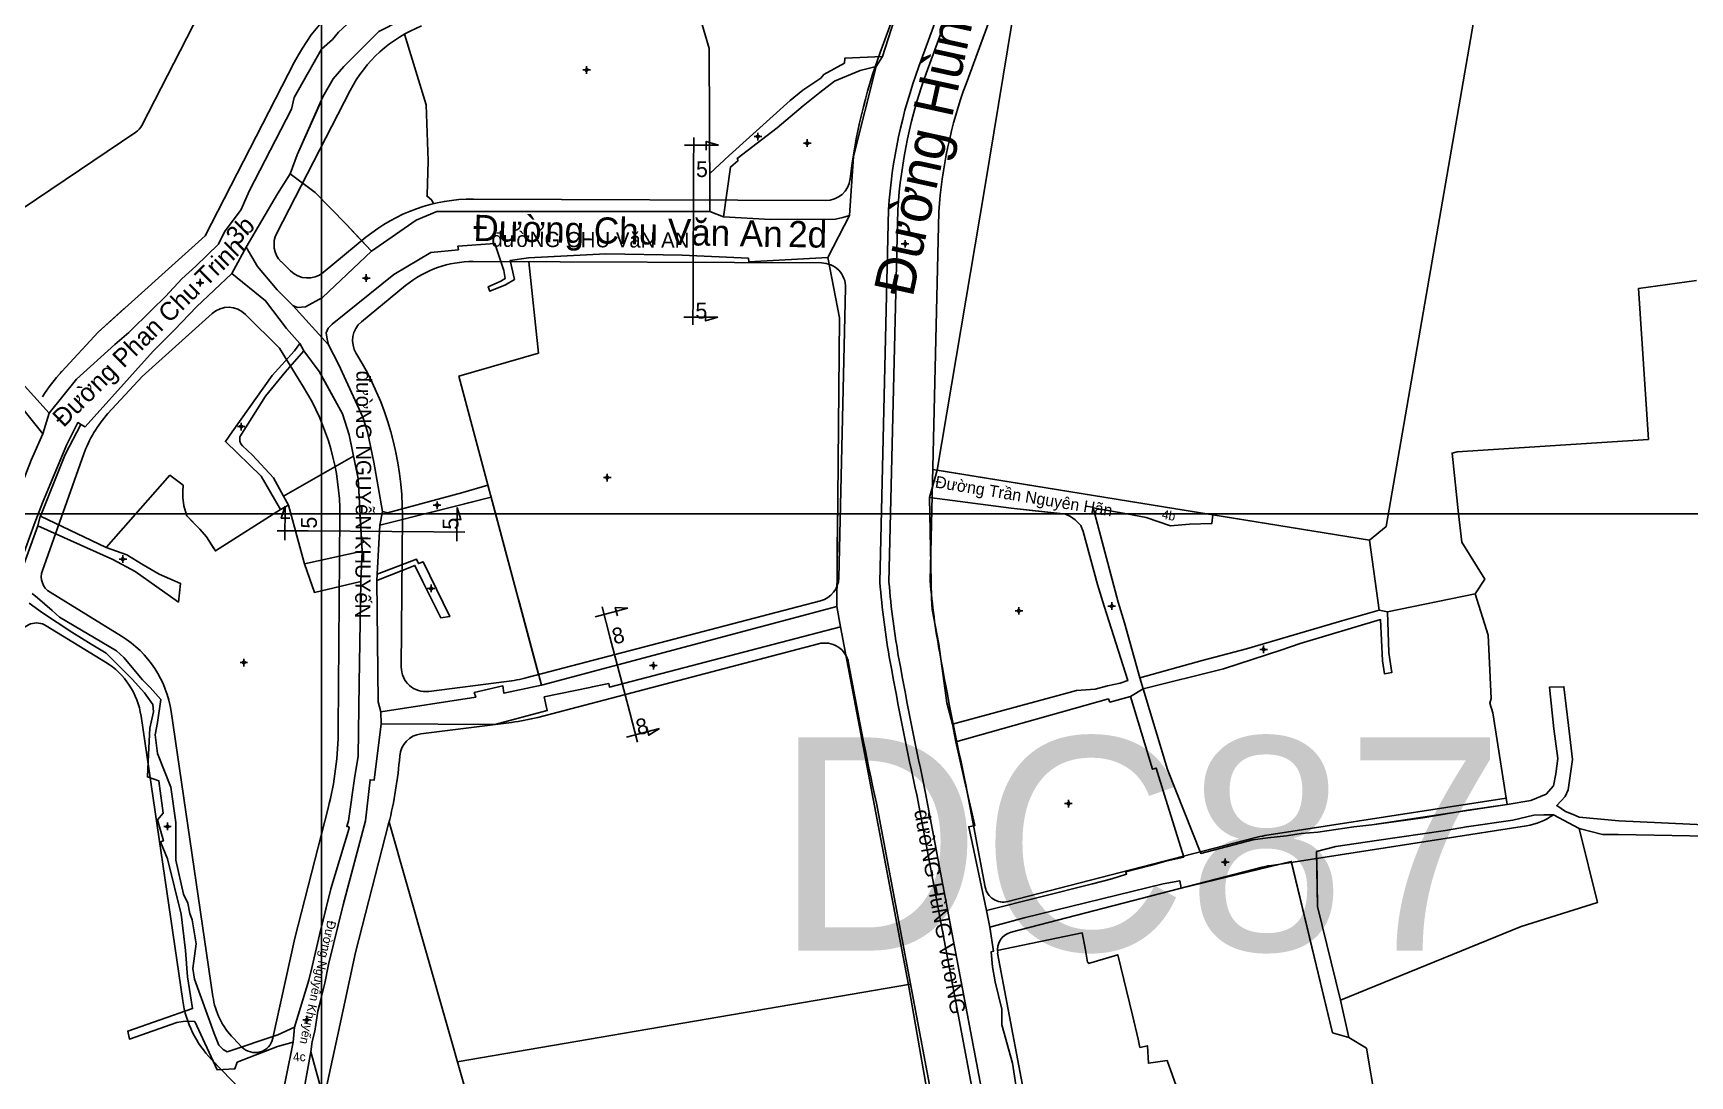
# Model space of a CAD drawing. Extents: x 547408 to 554234, y 1833375 to 1843904.
# Drawn here: x 551405 to 551949, y 1838316 to 1838658 of the extents above; entities that cross this region are included whole.
import ezdxf

# ---------------------------------------------------------------- set-up
doc = ezdxf.new("R2010")
doc.units = 0
for name, color, linetype in [('Level 1', 7, 'Continuous'), ('Level 10', 7, 'Continuous'), ('Level 11', 7, 'Continuous'), ('Level 2', 7, 'Continuous'), ('Level 27', 7, 'Continuous'), ('Level 30', 7, 'Continuous'), ('Level 4', 7, 'Continuous'), ('Level 5', 7, 'Continuous'), ('Level 52', 7, 'Continuous'), ('Level 62', 7, 'Continuous')]:
    doc.layers.add(name, color=color, linetype=linetype)

msp = doc.modelspace()

# ---------------------------------------------------------------- linework, layer by layer
at = {"layer": 'Level 1'}
for points in [[(551619.12, 1838621.06), (551630.25, 1838621.01)], [(551622.17, 1838623.58), (551622.13, 1838613.45)], [(551630.25, 1838621.01), (551626.28, 1838622.25), (551626.27, 1838619.41)], [(551622.13, 1838613.45), (551621.96, 1838572.16)], [(551621.91, 1838562.04), (551621.96, 1838572.16)], [(551630.02, 1838564.54), (551626.04, 1838563.34), (551626.05, 1838566.17)], [(551618.89, 1838564.58), (551630.02, 1838564.54)], [(551488.1, 1838502.55), (551486.86, 1838498.58), (551489.69, 1838498.56)], [(551488.02, 1838491.42), (551488.1, 1838502.55)], [(551544.58, 1838502.14), (551545.76, 1838498.15), (551542.93, 1838498.17)], [(551544.49, 1838491), (551544.58, 1838502.14)], [(551485.51, 1838494.47), (551495.63, 1838494.4)], [(551495.63, 1838494.4), (551536.92, 1838494.1)], [(551547.05, 1838494.02), (551536.92, 1838494.1)], [(551589.8, 1838466.25), (551600.57, 1838469.07)], [(551592.1, 1838469.47), (551594.66, 1838459.67)], [(551600.57, 1838469.07), (551596.42, 1838469.24), (551597.13, 1838466.5)], [(551594.66, 1838459.67), (551601.18, 1838434.84)], [(551603.74, 1838425.05), (551601.18, 1838434.84)], [(551610.94, 1838429.55), (551607.39, 1838427.36), (551606.67, 1838430.11)], [(551600.16, 1838426.73), (551610.94, 1838429.55)]]:
    msp.add_lwpolyline(points, dxfattribs=at)
at = {"layer": 'Level 10'}
for p, q in [((551684.06, 1838650.19), (551687.96, 1838662.08)), ((551682.02, 1838646.81), (551684.06, 1838650.19)), ((551627.4, 1838599.25), (551631.96, 1838597.51)), ((551666.14, 1838584.16), (551673.29, 1838597.94)), ((551470.66, 1838578.93), (551475.33, 1838587.55)), ((551490.59, 1838568.44), (551502.29, 1838555.54)), ((551492.96, 1838555.93), (551494.27, 1838553.58)), ((551408.64, 1838526.27), (551410.66, 1838533.12)), ((551699.53, 1838505.43), (551701.99, 1838514.33)), ((551519.22, 1838496.25), (551520.02, 1838500.81)), ((551400.19, 1838477.38), (551406.92, 1838496.11)), ((551518.32, 1838480.17), (551519.22, 1838496.25)), ((551518.21, 1838478.17), (551518.32, 1838480.17)), ((551669.1, 1838469.55), (551670.35, 1838462.97)), ((551768.5, 1838446.22), (551769.62, 1838442.59)), ((551765.5, 1838440.06), (551769.62, 1838442.59)), ((551519.52, 1838435.05), (551519.62, 1838431.08)), ((551707.08, 1838430.94), (551708.14, 1838425.18)), ((551718.17, 1838369.78), (551719.3, 1838364.39)), ((551490.75, 1838326.6), (551491.21, 1838331.48))]:
    msp.add_line(p, q, dxfattribs=at)
for points in [[(551475.33, 1838587.55), (551485.55, 1838605.04), (551489.71, 1838611.64), (551492.09, 1838617.84), (551500.52, 1838636.93), (551503.9, 1838642.77), (551507.36, 1838646.87), (551518.85, 1838658.38), (551525.91, 1838661.95), (551527.27, 1838662.82), (551541.59, 1838669.86), (551630.46, 1838704.86), (551652.01, 1838712.39)], [(551731.17, 1838688.95), (551717.67, 1838607.15), (551701.99, 1838514.33)], [(551410.66, 1838533.12), (551419.65, 1838544.24), (551432.22, 1838555.63), (551436.84, 1838559.53), (551444.32, 1838567.03), (551448.87, 1838571.35), (551454.27, 1838577.21), (551458.77, 1838581.27), (551466.22, 1838588.54), (551468.25, 1838592.61), (551473.71, 1838599.9), (551476.3, 1838605.94), (551490.18, 1838632.89), (551491.06, 1838636.7), (551500, 1838652.54), (551503.69, 1838655.77), (551505.61, 1838658.14), (551513.9, 1838665.79), (551520.83, 1838670.65), (551521.49, 1838671.05)], [(551627.4, 1838599.25), (551627.4, 1838611.72), (551633.79, 1838617.69), (551653.84, 1838635.72), (551658.01, 1838639.05), (551663.9, 1838643.08), (551664.87, 1838644.22), (551671.67, 1838648), (551671.7, 1838649.58), (551684.06, 1838650.19)], [(551631.96, 1838597.51), (551634.21, 1838613.85), (551636.69, 1838616.05), (551636.39, 1838616.61), (551649.5, 1838626.7), (551658.06, 1838633.97), (551663.51, 1838638.35), (551668.36, 1838642.06), (551676.82, 1838645.53), (551682.02, 1838646.81)], [(551673.29, 1838597.94), (551674.63, 1838617.33), (551682.02, 1838646.81)], [(551360.85, 1838613.74), (551362.9, 1838607.01), (551366.2, 1838598.07), (551367.93, 1838590.89), (551369.4, 1838587.25), (551372.85, 1838580.65), (551376.49, 1838575.38), (551384.59, 1838565.02), (551400.61, 1838544.2), (551410.66, 1838533.12)], [(551490.59, 1838568.44), (551492.18, 1838567.8), (551494.77, 1838568.02), (551500.34, 1838571.06), (551516.41, 1838586.19), (551531.06, 1838596.44), (551537.89, 1838599.28), (551627.4, 1838599.25)], [(551631.96, 1838597.51), (551647.37, 1838596.65), (551668.72, 1838596.78), (551671.1, 1838597.28), (551673.29, 1838597.94)], [(551475.33, 1838587.55), (551479.08, 1838581.17), (551485.48, 1838573.52), (551490.59, 1838568.44)], [(551502.29, 1838555.54), (551501.93, 1838557.4), (551501.62, 1838559.4), (551502.24, 1838561.02), (551503.55, 1838562.3), (551523.81, 1838578.6), (551535.92, 1838585.76), (551544.94, 1838586.71), (551544.81, 1838587.91), (551556.95, 1838588.79), (551559.88, 1838579.94), (551560.25, 1838577.24), (551558.83, 1838576.39), (551554.73, 1838574.57), (551555.26, 1838573.1), (551560.44, 1838575.16), (551563.32, 1838576.97), (551561.92, 1838583.14), (551567.94, 1838584.04), (551593.31, 1838585.4), (551618.42, 1838584.97), (551640.12, 1838583.91), (551640.24, 1838582.75), (551666.14, 1838584.16)], [(551666.14, 1838584.16), (551669.98, 1838564.33), (551669.1, 1838469.55)], [(551421.1, 1838529.37), (551422.51, 1838528.6), (551444.79, 1838553.44), (551451.82, 1838560.43), (551459.05, 1838568), (551470.66, 1838578.93)], [(551470.66, 1838578.93), (551481.71, 1838569.99), (551488.55, 1838560.88), (551492.96, 1838555.93)], [(551492.96, 1838555.93), (551491.18, 1838553.49), (551483.9, 1838545.41), (551470.69, 1838526.9), (551468.53, 1838523.76), (551480.29, 1838512.41), (551486.62, 1838501.42), (551489.16, 1838502.91), (551487.61, 1838505.83), (551484.31, 1838511.82), (551477.38, 1838519.3), (551474.11, 1838522.34), (551473.55, 1838523.04), (551473.23, 1838523.92), (551473.27, 1838525.27), (551481.68, 1838538.61), (551488.13, 1838546.55), (551494.27, 1838553.58)], [(551502.29, 1838555.54), (551505.58, 1838549.15), (551513.65, 1838531.71), (551515.13, 1838526.99), (551517.2, 1838516.96), (551520.02, 1838500.81)], [(551491.21, 1838331.48), (551495.9, 1838346.97), (551497.01, 1838351.39), (551499.36, 1838361.86), (551503.15, 1838376.9), (551509.11, 1838396.81), (551508.95, 1838397.35), (551508.34, 1838397.4), (551508.85, 1838399.29), (551510.84, 1838413.17), (551512.1, 1838420.48), (551512.38, 1838444.43), (551512.99, 1838477.76), (551513.33, 1838487.76), (551512.02, 1838511.5), (551509.12, 1838525.91), (551506.94, 1838532.9), (551499.32, 1838546.69), (551494.27, 1838553.58)], [(551392.29, 1838546.08), (551397.29, 1838540.47), (551408.64, 1838526.27)], [(551377.19, 1838414.27), (551377.9, 1838415.6), (551381.78, 1838426.57), (551385.6, 1838438.34), (551392.23, 1838457.39), (551400.13, 1838480.76), (551405.72, 1838496.55), (551408.54, 1838503.6), (551416.34, 1838522.6), (551420.14, 1838530), (551420.69, 1838529.71), (551421.1, 1838529.37)], [(551407.83, 1838499.21), (551415.94, 1838519.52), (551421.1, 1838529.37)], [(551392.38, 1838490.62), (551394.87, 1838492.95), (551396.19, 1838495.35), (551404.77, 1838517.64), (551408.64, 1838526.27)], [(551701.99, 1838514.33), (551792.49, 1838499.67), (551792.16, 1838496.86), (551784.78, 1838496.64), (551778.57, 1838496.05), (551770.59, 1838498.87), (551764.21, 1838500), (551764.2, 1838500), (551753.26, 1838501.94), (551761.41, 1838471.05), (551763.49, 1838464.29), (551768.5, 1838446.22)], [(551519.22, 1838496.25), (551555.71, 1838505.47), (551554.64, 1838509.4), (551546.37, 1838507.05), (551521.66, 1838500.39), (551520.02, 1838500.81)], [(551707.08, 1838430.94), (551742.95, 1838440.73), (551747.79, 1838441.98), (551753.84, 1838442.51), (551757.9, 1838443.51), (551762.05, 1838444.47), (551764.57, 1838445.28), (551756.81, 1838469.72), (551754.69, 1838476.85), (551749.9, 1838494.19), (551749.18, 1838496.17), (551747.31, 1838498.04), (551745.81, 1838499.13), (551744.17, 1838499.91), (551726.34, 1838501.83), (551699.53, 1838505.43)], [(551699.53, 1838505.43), (551700.22, 1838472.07), (551700.35, 1838468.66), (551702.61, 1838457.22), (551705.17, 1838437.95), (551707.08, 1838430.94)], [(551406.92, 1838496.11), (551407.72, 1838499.26), (551407.83, 1838499.21)], [(551407.83, 1838499.21), (551429.39, 1838489.02), (551436.15, 1838486.55), (551441.5, 1838483.25), (551446.83, 1838480.2), (551453.81, 1838477.17), (551453.11, 1838471.05), (551438.87, 1838481.06), (551431.62, 1838485.05), (551406.92, 1838496.11)], [(551518.32, 1838480.17), (551531.18, 1838485.17), (551531.81, 1838483.71), (551533.43, 1838484.26), (551542.13, 1838466.27), (551539.15, 1838465.93), (551533.32, 1838477.65), (551530.67, 1838483.09), (551518.21, 1838478.17)], [(551405.09, 1838473.92), (551406.81, 1838472.49), (551411.66, 1838468.33), (551414.11, 1838466.12), (551432.78, 1838455.01), (551435.16, 1838452.89), (551441.29, 1838445.54), (551443.81, 1838442.97), (551447.3, 1838439.09), (551446.2, 1838431.47), (551445.47, 1838427.49), (551446.23, 1838421.35), (551450.57, 1838410.25), (551452.22, 1838398.71), (551452.24, 1838386.34), (551454.81, 1838375.17), (551456.15, 1838372.26), (551456.79, 1838368.82), (551457.58, 1838366.72), (551458.91, 1838358.83), (551457.83, 1838350.81), (551458.32, 1838347.31), (551464.77, 1838329.42), (551466.36, 1838325.63), (551467.75, 1838324.2), (551469.09, 1838323.42), (551485.7, 1838328.96), (551491.21, 1838331.48)], [(551518.21, 1838478.17), (551518.59, 1838438.3), (551519.52, 1838435.05)], [(551404.1, 1838470.68), (551408.45, 1838467.52), (551418.18, 1838461.22), (551424.5, 1838457.21), (551429.43, 1838454.29), (551437.9, 1838445.79), (551441.93, 1838441.24), (551444.69, 1838437.39), (551444.88, 1838435.08), (551443.72, 1838429.63), (551443.23, 1838421.03), (551442.92, 1838413.66), (551446.71, 1838412.33), (551448.11, 1838401.74), (551446.2, 1838399.61), (551448.15, 1838392.7), (551447.2, 1838392.31), (551449.5, 1838386.78), (551454.03, 1838368.61), (551455.47, 1838356.7), (551456.07, 1838348.03), (551457.77, 1838337.62), (551436.45, 1838330.25), (551437, 1838327.59), (551452.58, 1838333.07), (551455.28, 1838333.48), (551458.44, 1838333.33), (551465.82, 1838317.46), (551471.6, 1838317.82), (551472.4, 1838320.01), (551485.65, 1838325.22), (551490.75, 1838326.6)], [(551519.52, 1838435.05), (551550.62, 1838439.83), (551550.17, 1838441.37), (551559.57, 1838443.52), (551559.91, 1838441.12), (551572.19, 1838443.74), (551669.1, 1838469.55)], [(551768.5, 1838446.22), (551788.94, 1838451.88), (551803.55, 1838455.73), (551834.8, 1838464.93), (551847.07, 1838468.45), (551849.79, 1838467.89), (551850.25, 1838454.45), (551850.56, 1838452.19), (551851.23, 1838447.94), (551848.79, 1838447.54), (551848.12, 1838451.79), (551847.52, 1838465.29), (551821.09, 1838457.43), (551815.1, 1838455.37), (551796.02, 1838449.1), (551769.62, 1838442.59)], [(551519.62, 1838431.08), (551556.92, 1838430.83), (551574.1, 1838435.42), (551573.1, 1838439.94), (551588.07, 1838443.02), (551588.92, 1838443.25), (551593.17, 1838444.13), (551594.29, 1838444.32), (551594.48, 1838443.15), (551670.35, 1838462.97)], [(551670.35, 1838462.97), (551692.58, 1838345.46), (551701.82, 1838292.8)], [(551769.62, 1838442.59), (551777.56, 1838416.11), (551788.52, 1838388.53), (551805.63, 1838392.96), (551810.57, 1838393.64), (551816.6, 1838394.31), (551821.45, 1838395.06), (551826.9, 1838395.57), (551838.77, 1838397.24), (551844.65, 1838397.97), (551861.4, 1838400.24), (551876.18, 1838402.77), (551889.05, 1838404.65), (551896.81, 1838405.91), (551901.81, 1838407.99), (551904.23, 1838410.78), (551905.05, 1838414.64), (551905.7, 1838419.68), (551904.37, 1838429.44), (551902.88, 1838443.09), (551907.67, 1838443.26), (551909.21, 1838430.56), (551910.44, 1838419.4), (551909.05, 1838409.38), (551908.05, 1838407.18), (551905.3, 1838404.25), (551908.22, 1838402.27), (551910.68, 1838401.33), (551912.64, 1838400.42), (551925.66, 1838399.3), (551955.94, 1838397.77)], [(551708.14, 1838425.18), (551758.24, 1838439.28), (551758.72, 1838438.25), (551765.5, 1838440.06)], [(551718.17, 1838369.78), (551753, 1838378.52), (551759.38, 1838380.22), (551764.19, 1838381.76), (551763.98, 1838382.53), (551772.04, 1838384.61), (551777.05, 1838385.99), (551782.95, 1838387.32), (551776.59, 1838407.66), (551773.89, 1838416.54), (551772.67, 1838416.17), (551765.5, 1838440.06)], [(551481.73, 1838242.36), (551483.77, 1838254.17), (551483.74, 1838259.17), (551485.41, 1838272.89), (551493.32, 1838305.86), (551496.55, 1838323.45), (551497.03, 1838326.84), (551497.9, 1838330.24), (551498.86, 1838336.73), (551501.12, 1838345.93), (551502.38, 1838352.05), (551507.11, 1838371.68), (551514.49, 1838399.3), (551516, 1838412.71), (551517.28, 1838412.57), (551519.62, 1838431.08)], [(551708.14, 1838425.18), (551710.97, 1838412.53), (551714.38, 1838397.69), (551712.38, 1838397.31), (551718.17, 1838369.78)], [(551960.77, 1838394.09), (551925.46, 1838394.75), (551920.36, 1838394.71), (551912.63, 1838396.77), (551904.24, 1838401.19), (551901.09, 1838401.27), (551897.83, 1838401.06), (551890.95, 1838399.47), (551875.69, 1838397.24), (551868.84, 1838396.08), (551846.13, 1838392.81), (551832.86, 1838390.79), (551826.53, 1838389.14), (551826.81, 1838371.16), (551834.38, 1838340.34), (551837.14, 1838328.11), (551831.79, 1838329.66), (551818.2, 1838385.93), (551782.12, 1838377.11), (551781.63, 1838379.58), (551776.22, 1838378.54), (551730.62, 1838367.41), (551719.3, 1838364.39)], [(551719.3, 1838364.39), (551720.48, 1838356.45), (551719.8, 1838356.28), (551720.24, 1838351.33), (551721.04, 1838346.43), (551723.24, 1838337.42), (551723.21, 1838332.26), (551726.73, 1838319.71), (551728.29, 1838309.73), (551729.85, 1838303.71), (551735.35, 1838264.2), (551739.06, 1838227.44), (551737.64, 1838227.19), (551722.54, 1838224.25)], [(551468.75, 1838206.89), (551469.82, 1838228.39), (551473.25, 1838245.94), (551477.43, 1838260), (551482.45, 1838282.59), (551486.2, 1838303.86), (551490.75, 1838326.6)]]:
    msp.add_lwpolyline(points, dxfattribs=at)
at = {"layer": 'Level 11'}
for p, q in [((551586.39, 1838645.74), (551585.76, 1838645.74)), ((551587.01, 1838646.37), (551586.39, 1838645.74)), ((551586.39, 1838645.74), (551587.01, 1838645.11)), ((551587.01, 1838646.99), (551587.01, 1838646.37)), ((551587.63, 1838645.74), (551587.01, 1838646.37)), ((551587.01, 1838645.11), (551587.63, 1838645.74)), ((551587.01, 1838645.11), (551587.01, 1838644.49)), ((551588.26, 1838645.74), (551587.63, 1838645.74)), ((551642.59, 1838623.85), (551641.97, 1838623.85)), ((551643.22, 1838624.47), (551642.59, 1838623.85)), ((551642.59, 1838623.85), (551643.22, 1838623.23)), ((551643.22, 1838625.1), (551643.22, 1838624.47)), ((551643.85, 1838623.85), (551643.22, 1838624.47)), ((551643.22, 1838623.23), (551643.85, 1838623.85)), ((551643.22, 1838623.23), (551643.22, 1838622.6)), ((551644.47, 1838623.85), (551643.85, 1838623.85)), ((551658.77, 1838621.73), (551658.14, 1838621.73)), ((551659.39, 1838622.35), (551658.77, 1838621.73)), ((551658.77, 1838621.73), (551659.39, 1838621.11)), ((551659.39, 1838622.98), (551659.39, 1838622.35)), ((551660.01, 1838621.73), (551659.39, 1838622.35)), ((551659.39, 1838621.11), (551660.01, 1838621.73)), ((551659.39, 1838621.11), (551659.39, 1838620.48)), ((551660.64, 1838621.73), (551660.01, 1838621.73)), ((551690.89, 1838588.65), (551690.26, 1838588.65)), ((551691.51, 1838589.27), (551690.89, 1838588.65)), ((551690.89, 1838588.65), (551691.51, 1838588.03)), ((551691.51, 1838589.9), (551691.51, 1838589.27)), ((551692.13, 1838588.65), (551691.51, 1838589.27)), ((551691.51, 1838588.03), (551692.13, 1838588.65)), ((551691.51, 1838588.03), (551691.51, 1838587.4)), ((551692.76, 1838588.65), (551692.13, 1838588.65)), ((551460.22, 1838577.12), (551460.22, 1838576.49)), ((551514.09, 1838577.41), (551513.46, 1838577.41)), ((551514.71, 1838578.03), (551514.09, 1838577.41)), ((551514.09, 1838577.41), (551514.71, 1838576.79)), ((551514.71, 1838578.66), (551514.71, 1838578.03)), ((551515.33, 1838577.41), (551514.71, 1838578.03)), ((551514.71, 1838576.79), (551515.33, 1838577.41)), ((551514.71, 1838576.79), (551514.71, 1838576.16)), ((551515.96, 1838577.41), (551515.33, 1838577.41)), ((551459.59, 1838575.87), (551458.97, 1838575.87)), ((551460.22, 1838576.49), (551459.59, 1838575.87)), ((551459.59, 1838575.87), (551460.22, 1838575.25)), ((551460.85, 1838575.87), (551460.22, 1838576.49)), ((551460.22, 1838575.25), (551460.85, 1838575.87)), ((551460.22, 1838575.25), (551460.22, 1838574.62)), ((551461.47, 1838575.87), (551460.85, 1838575.87)), ((551473.06, 1838528.67), (551472.44, 1838528.67)), ((551473.69, 1838529.29), (551473.06, 1838528.67)), ((551473.06, 1838528.67), (551473.69, 1838528.05)), ((551473.69, 1838529.92), (551473.69, 1838529.29)), ((551474.31, 1838528.67), (551473.69, 1838529.29)), ((551473.69, 1838528.05), (551474.31, 1838528.67)), ((551473.69, 1838528.05), (551473.69, 1838527.42)), ((551474.94, 1838528.67), (551474.31, 1838528.67)), ((551593.17, 1838511.92), (551592.54, 1838511.92)), ((551593.79, 1838512.55), (551593.17, 1838511.92)), ((551593.17, 1838511.92), (551593.79, 1838511.29)), ((551593.79, 1838513.17), (551593.79, 1838512.55)), ((551594.41, 1838511.92), (551593.79, 1838512.55)), ((551593.79, 1838511.29), (551594.41, 1838511.92)), ((551595.04, 1838511.92), (551594.41, 1838511.92)), ((551593.79, 1838511.29), (551593.79, 1838510.67)), ((551537.35, 1838502.82), (551536.72, 1838502.82)), ((551537.97, 1838503.45), (551537.35, 1838502.82)), ((551537.35, 1838502.82), (551537.97, 1838502.19)), ((551537.97, 1838504.07), (551537.97, 1838503.45)), ((551538.59, 1838502.82), (551537.97, 1838503.45)), ((551537.97, 1838502.19), (551538.59, 1838502.82)), ((551537.97, 1838502.19), (551537.97, 1838501.57)), ((551539.22, 1838502.82), (551538.59, 1838502.82)), ((551434.27, 1838485.16), (551433.65, 1838485.16)), ((551434.9, 1838485.79), (551434.27, 1838485.16)), ((551434.27, 1838485.16), (551434.9, 1838484.53)), ((551434.9, 1838486.41), (551434.9, 1838485.79)), ((551435.53, 1838485.16), (551434.9, 1838485.79)), ((551434.9, 1838484.53), (551435.53, 1838485.16)), ((551434.9, 1838484.53), (551434.9, 1838483.91)), ((551436.15, 1838485.16), (551435.53, 1838485.16)), ((551535.37, 1838475.55), (551534.75, 1838475.55)), ((551536, 1838476.17), (551535.37, 1838475.55)), ((551535.37, 1838475.55), (551536, 1838474.93)), ((551536, 1838476.8), (551536, 1838476.17)), ((551536.63, 1838475.55), (551536, 1838476.17)), ((551536, 1838474.93), (551536.63, 1838475.55)), ((551536, 1838474.93), (551536, 1838474.3)), ((551537.25, 1838475.55), (551536.63, 1838475.55)), ((551728.25, 1838468.18), (551727.62, 1838468.18)), ((551728.87, 1838468.81), (551728.25, 1838468.18)), ((551728.25, 1838468.18), (551728.87, 1838467.55)), ((551728.87, 1838469.43), (551728.87, 1838468.81)), ((551729.49, 1838468.18), (551728.87, 1838468.81)), ((551728.87, 1838467.55), (551729.49, 1838468.18)), ((551730.12, 1838468.18), (551729.49, 1838468.18)), ((551758.68, 1838469.76), (551758.05, 1838469.76)), ((551759.3, 1838470.39), (551758.68, 1838469.76)), ((551758.68, 1838469.76), (551759.3, 1838469.13)), ((551759.3, 1838471.01), (551759.3, 1838470.39)), ((551759.93, 1838469.76), (551759.3, 1838470.39)), ((551759.3, 1838469.13), (551759.93, 1838469.76)), ((551759.3, 1838469.13), (551759.3, 1838468.51)), ((551760.55, 1838469.76), (551759.93, 1838469.76)), ((551728.87, 1838467.55), (551728.87, 1838466.93)), ((551474.55, 1838451.79), (551473.93, 1838451.17)), ((551474.55, 1838452.42), (551474.55, 1838451.79)), ((551475.18, 1838451.17), (551474.55, 1838451.79)), ((551808.51, 1838455.52), (551807.89, 1838455.52)), ((551809.14, 1838456.15), (551808.51, 1838455.52)), ((551808.51, 1838455.52), (551809.14, 1838454.89)), ((551809.14, 1838456.77), (551809.14, 1838456.15)), ((551809.77, 1838455.52), (551809.14, 1838456.15)), ((551809.14, 1838454.89), (551809.77, 1838455.52)), ((551809.14, 1838454.89), (551809.14, 1838454.27)), ((551810.39, 1838455.52), (551809.77, 1838455.52)), ((551473.93, 1838451.17), (551473.3, 1838451.17)), ((551473.93, 1838451.17), (551474.55, 1838450.55)), ((551474.55, 1838450.55), (551475.18, 1838451.17)), ((551474.55, 1838450.55), (551474.55, 1838449.92)), ((551475.8, 1838451.17), (551475.18, 1838451.17)), ((551608.3, 1838450.19), (551607.67, 1838450.19)), ((551608.92, 1838450.81), (551608.3, 1838450.19)), ((551608.3, 1838450.19), (551608.92, 1838449.57)), ((551608.92, 1838451.44), (551608.92, 1838450.81)), ((551609.55, 1838450.19), (551608.92, 1838450.81)), ((551608.92, 1838449.57), (551609.55, 1838450.19)), ((551608.92, 1838449.57), (551608.92, 1838448.94)), ((551610.17, 1838450.19), (551609.55, 1838450.19)), ((551744.45, 1838404.92), (551743.83, 1838404.92)), ((551745.08, 1838405.55), (551744.45, 1838404.92)), ((551744.45, 1838404.92), (551745.08, 1838404.29)), ((551745.08, 1838406.17), (551745.08, 1838405.55)), ((551745.7, 1838404.92), (551745.08, 1838405.55)), ((551745.08, 1838404.29), (551745.7, 1838404.92)), ((551745.08, 1838404.29), (551745.08, 1838403.67)), ((551746.33, 1838404.92), (551745.7, 1838404.92)), ((551448.89, 1838397.42), (551448.27, 1838397.42)), ((551449.52, 1838398.05), (551448.89, 1838397.42)), ((551448.89, 1838397.42), (551449.52, 1838396.79)), ((551449.52, 1838398.67), (551449.52, 1838398.05)), ((551450.15, 1838397.42), (551449.52, 1838398.05)), ((551449.52, 1838396.79), (551450.15, 1838397.42)), ((551450.77, 1838397.42), (551450.15, 1838397.42)), ((551449.52, 1838396.79), (551449.52, 1838396.17)), ((551796.57, 1838386.93), (551796.57, 1838386.31)), ((551795.94, 1838385.68), (551795.32, 1838385.68)), ((551796.57, 1838386.31), (551795.94, 1838385.68)), ((551795.94, 1838385.68), (551796.57, 1838385.05)), ((551797.19, 1838385.68), (551796.57, 1838386.31)), ((551796.57, 1838385.05), (551797.19, 1838385.68)), ((551796.57, 1838385.05), (551796.57, 1838384.43)), ((551797.82, 1838385.68), (551797.19, 1838385.68)), ((551494.59, 1838333.97), (551493.96, 1838333.97)), ((551495.21, 1838334.59), (551494.59, 1838333.97)), ((551494.59, 1838333.97), (551495.21, 1838333.35)), ((551495.21, 1838335.22), (551495.21, 1838334.59)), ((551495.83, 1838333.97), (551495.21, 1838334.59)), ((551495.21, 1838333.35), (551495.83, 1838333.97)), ((551495.21, 1838333.35), (551495.21, 1838332.72)), ((551496.46, 1838333.97), (551495.83, 1838333.97))]:
    msp.add_line(p, q, dxfattribs=at)
for centre in [(551587.01, 1838645.74), (551643.22, 1838623.85), (551659.39, 1838621.73), (551691.51, 1838588.65), (551514.71, 1838577.41), (551460.22, 1838575.87), (551473.69, 1838528.67), (551593.79, 1838511.92), (551537.97, 1838502.82), (551434.9, 1838485.16), (551536, 1838475.55), (551728.87, 1838468.18), (551759.3, 1838469.76), (551809.14, 1838455.52), (551474.55, 1838451.17), (551608.92, 1838450.19), (551745.08, 1838404.92), (551449.52, 1838397.42), (551796.57, 1838385.68), (551495.21, 1838333.97)]:
    msp.add_circle(centre, 0.15, dxfattribs=at)
at = {"layer": 'Level 2'}
for p, q in [((551507.36, 1838646.87), (551518.85, 1838658.38)), ((551500, 1838652.54), (551491.06, 1838636.7)), ((551500.52, 1838636.93), (551503.9, 1838642.77)), ((551503.9, 1838642.77), (551507.36, 1838646.87)), ((551492.09, 1838617.84), (551500.52, 1838636.93)), ((551473.71, 1838599.9), (551468.25, 1838592.61)), ((551631.96, 1838597.51), (551627.4, 1838599.25)), ((551666.14, 1838584.16), (551673.29, 1838597.94)), ((551470.66, 1838578.93), (551475.33, 1838587.55)), ((551479.08, 1838581.17), (551475.33, 1838587.55)), ((551544.94, 1838586.71), (551544.81, 1838587.91)), ((551561.92, 1838583.14), (551567.94, 1838584.04)), ((551567.94, 1838584.04), (551593.31, 1838585.4)), ((551459.05, 1838568), (551470.66, 1838578.93)), ((551560.25, 1838577.24), (551558.83, 1838576.39)), ((551448.87, 1838571.35), (551444.32, 1838567.03)), ((551451.82, 1838560.43), (551459.05, 1838568)), ((551419.65, 1838544.24), (551410.66, 1838533.12)), ((551410.66, 1838533.12), (551408.64, 1838526.27)), ((551408.64, 1838526.27), (551404.77, 1838517.64)), ((551509.12, 1838525.91), (551512.02, 1838511.5)), ((551701.99, 1838514.33), (551699.53, 1838505.43)), ((551699.53, 1838505.43), (551726.34, 1838501.83)), ((551747.31, 1838498.04), (551749.18, 1838496.17)), ((551512.38, 1838444.43), (551512.1, 1838420.48)), ((551508.85, 1838399.29), (551508.34, 1838397.4)), ((551509.11, 1838396.81), (551503.15, 1838376.9)), ((551503.15, 1838376.9), (551499.36, 1838361.86)), ((551499.36, 1838361.86), (551497.01, 1838351.39)), ((551497.01, 1838351.39), (551495.9, 1838346.97)), ((551495.9, 1838346.97), (551491.21, 1838331.48))]:
    msp.add_line(p, q, dxfattribs=at)
for points in [[(551713.95, 1838737.47), (551708.52, 1838723.68), (551708.84, 1838723.19), (551704.33, 1838709.38), (551704.28, 1838705.61), (551702.61, 1838701.64), (551699.41, 1838701.29), (551699.56, 1838694.24), (551697.02, 1838694.04), (551697.39, 1838688.53), (551696.35, 1838684.7), (551688.17, 1838663.08), (551687.96, 1838662.08), (551684.06, 1838650.19), (551682.02, 1838646.81), (551674.63, 1838617.33), (551673.29, 1838597.94), (551666.14, 1838584.16), (551669.98, 1838564.33), (551669.1, 1838469.55), (551670.35, 1838462.97), (551692.58, 1838345.46), (551701.82, 1838292.8)], [(551717.67, 1838607.15), (551731.17, 1838688.95)], [(551513.9, 1838665.79), (551505.61, 1838658.14), (551503.69, 1838655.77), (551500, 1838652.54)], [(551491.06, 1838636.7), (551490.18, 1838632.89), (551476.3, 1838605.94), (551473.71, 1838599.9)], [(551475.33, 1838587.55), (551485.55, 1838605.04), (551489.71, 1838611.64), (551492.09, 1838617.84)], [(551728.29, 1838309.73), (551726.73, 1838319.71), (551723.21, 1838332.26), (551723.24, 1838337.42), (551721.04, 1838346.43), (551720.24, 1838351.33), (551719.8, 1838356.28), (551720.48, 1838356.45), (551719.3, 1838364.39), (551718.17, 1838369.78), (551712.38, 1838397.31), (551714.38, 1838397.69), (551710.97, 1838412.53), (551708.14, 1838425.18), (551707.08, 1838430.94), (551705.17, 1838437.95), (551702.61, 1838457.22), (551700.35, 1838468.66), (551700.22, 1838472.07), (551699.53, 1838505.43), (551701.99, 1838514.33), (551717.67, 1838607.15)], [(551627.4, 1838599.25), (551537.89, 1838599.28), (551531.06, 1838596.44)], [(551531.06, 1838596.44), (551516.41, 1838586.19), (551500.34, 1838571.06)], [(551673.29, 1838597.94), (551671.1, 1838597.28), (551668.72, 1838596.78), (551647.37, 1838596.65), (551631.96, 1838597.51)], [(551468.25, 1838592.61), (551466.22, 1838588.54), (551458.77, 1838581.27), (551454.27, 1838577.21), (551448.87, 1838571.35)], [(551475.33, 1838587.55), (551470.66, 1838578.93), (551481.71, 1838569.99), (551488.55, 1838560.88), (551492.96, 1838555.93), (551494.27, 1838553.58), (551499.32, 1838546.69), (551506.94, 1838532.9), (551509.12, 1838525.91)], [(551544.81, 1838587.91), (551556.95, 1838588.79), (551559.88, 1838579.94), (551560.25, 1838577.24)], [(551503.55, 1838562.3), (551523.81, 1838578.6), (551535.92, 1838585.76), (551544.94, 1838586.71)], [(551558.83, 1838576.39), (551554.73, 1838574.57), (551555.26, 1838573.1), (551560.44, 1838575.16), (551563.32, 1838576.97), (551561.92, 1838583.14)], [(551593.31, 1838585.4), (551618.42, 1838584.97), (551640.12, 1838583.91)], [(551640.12, 1838583.91), (551640.24, 1838582.75), (551666.14, 1838584.16)], [(551515.13, 1838526.99), (551513.65, 1838531.71), (551505.58, 1838549.15), (551502.29, 1838555.54), (551490.59, 1838568.44), (551485.48, 1838573.52), (551479.08, 1838581.17)], [(551444.32, 1838567.03), (551436.84, 1838559.53), (551432.22, 1838555.63), (551419.65, 1838544.24)], [(551492.18, 1838567.8), (551490.59, 1838568.44), (551502.29, 1838555.54), (551501.93, 1838557.4), (551501.62, 1838559.4), (551502.24, 1838561.02), (551503.55, 1838562.3)], [(551500.34, 1838571.06), (551494.77, 1838568.02), (551492.18, 1838567.8)], [(551422.51, 1838528.6), (551444.79, 1838553.44), (551451.82, 1838560.43)], [(551392.38, 1838490.62), (551392.53, 1838485.69), (551394.42, 1838484.75), (551393.77, 1838482.42), (551387.17, 1838462.86), (551380.48, 1838443.89), (551374.06, 1838426.12), (551372.19, 1838421.95), (551377.19, 1838414.27), (551377.9, 1838415.6), (551381.78, 1838426.57), (551385.6, 1838438.34), (551392.23, 1838457.39), (551400.13, 1838480.76), (551405.72, 1838496.55), (551408.54, 1838503.6), (551416.34, 1838522.6), (551420.14, 1838530), (551420.69, 1838529.71), (551421.1, 1838529.37), (551422.51, 1838528.6)], [(551520.02, 1838500.81), (551517.2, 1838516.96), (551515.13, 1838526.99)], [(551512.02, 1838511.5), (551513.33, 1838487.76), (551512.99, 1838477.76), (551512.38, 1838444.43)], [(551764.57, 1838445.28), (551762.05, 1838444.47), (551757.9, 1838443.51), (551753.84, 1838442.51), (551747.79, 1838441.98), (551742.95, 1838440.73), (551707.08, 1838430.94), (551708.14, 1838425.18), (551758.24, 1838439.28), (551758.72, 1838438.25), (551765.5, 1838440.06), (551769.62, 1838442.59), (551768.5, 1838446.22), (551763.49, 1838464.29), (551761.41, 1838471.05), (551753.26, 1838501.94), (551764.21, 1838500), (551770.59, 1838498.87), (551778.57, 1838496.05), (551784.78, 1838496.64), (551792.16, 1838496.86), (551792.49, 1838499.67), (551701.99, 1838514.33)], [(551518.21, 1838478.17), (551518.32, 1838480.17), (551519.22, 1838496.25), (551520.02, 1838500.81)], [(551726.34, 1838501.83), (551744.17, 1838499.91), (551745.81, 1838499.13), (551747.31, 1838498.04)], [(551749.18, 1838496.17), (551749.9, 1838494.19), (551754.69, 1838476.85), (551756.81, 1838469.72), (551764.57, 1838445.28)], [(551519.52, 1838435.05), (551518.59, 1838438.3), (551518.21, 1838478.17)], [(551493.32, 1838305.86), (551496.55, 1838323.45), (551497.03, 1838326.84), (551497.9, 1838330.24), (551498.86, 1838336.73), (551501.12, 1838345.93), (551502.38, 1838352.05), (551507.11, 1838371.68), (551514.49, 1838399.3), (551516, 1838412.71), (551517.28, 1838412.57), (551519.62, 1838431.08), (551519.52, 1838435.05)], [(551512.1, 1838420.48), (551510.84, 1838413.17), (551508.85, 1838399.29)], [(551508.34, 1838397.4), (551508.95, 1838397.35), (551509.11, 1838396.81)], [(551491.21, 1838331.48), (551490.75, 1838326.6), (551486.2, 1838303.86)]]:
    msp.add_lwpolyline(points, dxfattribs=at)
at = {"layer": 'Level 27'}
msp.add_lwpolyline([(551334.99, 1838654.2), (551335.45, 1838653.72), (551339.2, 1838647.86), (551343.64, 1838638.23), (551347.79, 1838624.6), (551353.09, 1838611.14), (551358.37, 1838600.72), (551362.45, 1838588.37), (551369.06, 1838576.35), (551367.68, 1838575.78), (551372.26, 1838569.83), (551376.18, 1838563.32), (551378.02, 1838564.44), (551383.14, 1838558.5), (551390.79, 1838549.48), (551392.29, 1838546.08), (551397.29, 1838540.47), (551408.64, 1838526.27), (551410.66, 1838533.12), (551400.61, 1838544.2)], dxfattribs=at)
at = {"layer": 'Level 30'}
for points in [[(551843.91, 1838491.42), (551849.31, 1838495.84), (551879.95, 1838672.88), (551871.56, 1838684.51), (551813.15, 1838694.75), (551775.91, 1838701.28), (551763.77, 1838703.41), (551750.05, 1838705.8), (551735.91, 1838707.86)], [(551683.33, 1838651.47), (551703.21, 1838705.72)], [(551696.01, 1838646.82), (551717.14, 1838704.49)], [(551698.82, 1838645.79), (551719.96, 1838703.46)], [(551711.5, 1838641.14), (551732.64, 1838698.84)], [(551615.18, 1838692.33), (551620.64, 1838675.35), (551627.27, 1838652.74), (551627.4, 1838603.04)], [(551441.11, 1838627.55), (551460.06, 1838664.38)], [(551527.27, 1838657.5), (551534.41, 1838634.24), (551535.03, 1838615.88), (551534.75, 1838604.68), (551534.57, 1838604.36), (551536.26, 1838602.96), (551536.76, 1838601.82)], [(551414.81, 1838546.76), (551426.73, 1838559.67), (551461.86, 1838591.31), (551491.21, 1838648.36)], [(551509.44, 1838638.98), (551485.34, 1838592.13)], [(551373.79, 1838581.28), (551439.13, 1838625.32)], [(551549.92, 1838603.35), (551665.48, 1838602.88)], [(551683.22, 1838477.56), (551686.11, 1838599.95)], [(551686.23, 1838477.64), (551689.11, 1838599.82)], [(551699.74, 1838478.03), (551702.6, 1838599.21)], [(551500.58, 1838579.26), (551514.62, 1838590.8)], [(551486.82, 1838582.8), (551489.86, 1838579.77)], [(551568.07, 1838582.78), (551571.23, 1838552.77), (551545.1, 1838545.22), (551560.4, 1838487.78), (551571.25, 1838447.24)], [(551549.84, 1838582.85), (551664.03, 1838582.39)], [(551513.17, 1838563.07), (551527.64, 1838574.96)], [(551672, 1838574.2), (551669.75, 1838479.05)], [(551414.81, 1838546.76), (551426.73, 1838559.67), (551435.35, 1838567.43)], [(551441.15, 1838545.07), (551464.14, 1838565.77)], [(551475.14, 1838565.5), (551486.25, 1838554.45)], [(551486.25, 1838554.45), (551494.18, 1838541.61)], [(551511.63, 1838552.37), (551511.44, 1838552.68)], [(551429.96, 1838532.95), (551441.15, 1838545.07)], [(551408.46, 1838481.4), (551422.07, 1838519.69)], [(551700.6, 1838514.55), (551843.91, 1838491.42), (551847.07, 1838468.45), (551849.79, 1838467.89), (551878.53, 1838473.78), (551882.8, 1838460.18), (551883.11, 1838453.3), (551883.78, 1838439.45), (551883.34, 1838437.9), (551884.34, 1838434.68), (551889.05, 1838404.65), (551844.65, 1838397.97)], [(551506.07, 1838499.43), (551505.56, 1838429.48)], [(551526.2, 1838449.74), (551526.57, 1838499.31)], [(551434.44, 1838459.83), (551410.97, 1838474.28)], [(551663.79, 1838471.5), (551567.55, 1838446.27)], [(551409.72, 1838463.31), (551429.2, 1838451.32)], [(551663.08, 1838457.36), (551570.98, 1838433.21)], [(551560.7, 1838444.95), (551535.2, 1838441.74)], [(551440.83, 1838433.64), (551454.5, 1838340.18)], [(551464.4, 1838341.63), (551450.73, 1838435.09)], [(551562.38, 1838431.55), (551532.67, 1838427.81)], [(551719.81, 1838293.81), (551698.26, 1838408.35)], [(551711.49, 1838411.03), (551717.81, 1838377.46)], [(551502.21, 1838403.36), (551491.26, 1838360.76)], [(551700.79, 1838305.63), (551682.09, 1838405.07)], [(551716.86, 1838293.25), (551695.32, 1838407.75)], [(551809.57, 1838394.4), (551888.73, 1838406.72)], [(551522.07, 1838398.29), (551511.21, 1838356.02)], [(551522.21, 1838398.84), (551553.15, 1838290.12), (551554.82, 1838284.26), (551558.18, 1838273)], [(551811.11, 1838384.52), (551895.37, 1838397.63)], [(551837.14, 1838328.11), (551834.38, 1838340.34), (551893.6, 1838364.57), (551918.7, 1838372.47), (551912.63, 1838396.77), (551904.24, 1838401.19)], [(551725.21, 1838372.76), (551806.19, 1838393.7)], [(551834.38, 1838340.34), (551826.81, 1838371.16), (551826.56, 1838386.92)], [(551721.71, 1838356.7), (551749.63, 1838362.45), (551750.58, 1838357.49), (551751.36, 1838352.8), (551751.56, 1838352.83), (551751.69, 1838352.43), (551761.26, 1838355.29), (551766.09, 1838335.46), (551767.93, 1838327.56), (551768.56, 1838324.85), (551770.99, 1838325.42), (551771.34, 1838319.67), (551777.48, 1838320.54), (551781.53, 1838309.15), (551785.23, 1838301.43), (551809.2, 1838301.79), (551845.9, 1838307.16), (551842.89, 1838324.57), (551837.14, 1838328.11), (551831.79, 1838329.66), (551818.27, 1838385.63)], [(551726.28, 1838362.71), (551808.7, 1838384.02)], [(551491.26, 1838360.76), (551485.21, 1838332.95)], [(551511.21, 1838356.02), (551505.25, 1838328.61)], [(551733.07, 1838296.32), (551721.88, 1838355.79)], [(551693.28, 1838345.58), (551544.6, 1838320.17)], [(551485.21, 1838332.95), (551484.12, 1838327.89)], [(551473.94, 1838324.99), (551471.15, 1838327.88)], [(551505.25, 1838328.61), (551497.65, 1838293.38)], [(551463.96, 1838320.93), (551476.99, 1838307.44)]]:
    msp.add_lwpolyline(points, dxfattribs=at)
for centre, radius, start, end in [((551549.23, 1838618.51), 65.25, 116.2978, 152.7789), ((551549.23, 1838618.51), 44.75, 111.4435, 152.7789), ((551853.63, 1838589.06), 181.37, 159.8742, 173.3836), ((551853.63, 1838589.06), 167.87, 159.8742, 176.281), ((551853.63, 1838589.06), 164.87, 159.8742, 176.2595), ((551853.63, 1838589.06), 151.37, 159.8742, 176.1552), ((551435.77, 1838630.29), 6, 303.9788, 332.7789), ((551665.52, 1838610.88), 8, 269.7645, 353.3836), ((551549.7, 1838548.1), 55.25, 89.7645, 129.4044), ((551492.46, 1838588.47), 8, 152.7789, 225.1642), ((551549.7, 1838548.1), 34.75, 89.7645, 129.4044), ((551664, 1838574.39), 8, 358.6486, 89.7645), ((551495.51, 1838585.44), 8, 225.1642, 309.4044), ((551469.5, 1838559.83), 8, 45.1642, 132.0021), ((551518.24, 1838556.88), 8, 129.4044, 211.6833), ((551426.32, 1838499.72), 100.25, 359.7676, 31.6833), ((551459.52, 1838506.37), 60.25, 137.9076, 147.861), ((551459.52, 1838506.37), 60.25, 137.9076, 138.802), ((551409.67, 1838550.01), 6, 318.8016, 318.8018), ((551426.32, 1838499.72), 79.75, 359.7901, 31.6833), ((551459.52, 1838506.37), 39.75, 138.0519, 160.4344), ((551414.11, 1838479.39), 6, 160.4344, 238.3852), ((551661.76, 1838479.24), 8, 284.6912, 358.6486), ((551943.97, 1838498.23), 261.56, 184.5319, 190.3041), ((551943.99, 1838498.23), 258.59, 184.5663, 190.3044), ((551944.12, 1838498.25), 245.22, 184.7287, 190.3058), ((551406.58, 1838458.2), 6, 58.3852, 160.4344), ((551416.1, 1838430.03), 35, 8.3188, 58.3852), ((551665.1, 1838449.62), 8, 10.161, 104.6912), ((552934.74, 1838677.18), 1265.37, 190.2517, 192.26608), ((552934.74, 1838677.18), 1251.87, 190.2517, 192.27475), ((551416.1, 1838430.03), 25, 8.3188, 58.3852), ((551534.2, 1838449.68), 8, 179.5818, 277.1734), ((551554.05, 1838497.78), 53.25, 277.1734, 284.6912), ((552934.74, 1838677.18), 1281.87, 190.16103, 192.25566), ((552934.74, 1838677.18), 1268.37, 190.2517, 192.26417), ((551554.05, 1838497.78), 66.75, 277.1734, 284.6912), ((551395.81, 1838430.28), 109.75, 345.8001, 359.5818), ((551533.67, 1838419.88), 8, 97.1734, 175.6841), ((551395.81, 1838430.28), 130.25, 345.7831, 355.6841), ((551892.14, 1838418.38), 21, 278.8431, 305.0662), ((551814.96, 1838359.82), 35, 98.8431, 104.4991), ((551814.96, 1838359.82), 25, 98.8431, 104.4991), ((551723.7, 1838378.57), 6, 190.6527, 284.4991), ((551727.78, 1838356.9), 6, 104.4991, 190.6527), ((551489.13, 1838345.24), 35, 188.3188, 224.0029), ((551489.13, 1838345.24), 25, 188.3188, 224.0029), ((551478.26, 1838329.16), 6, 224.0029, 347.8318)]:
    msp.add_arc(centre, radius, start, end, dxfattribs=at)
at = {"layer": 'Level 52'}
for p, q in [((551500, 1838635.75), (551500, 1838652.54)), ((551500, 1838652.54), (551500, 1838635.75)), ((551500, 1838635.75), (551492.09, 1838617.84)), ((551492.09, 1838617.84), (551489.71, 1838611.64)), ((551510.6, 1838592.39), (551516.41, 1838586.19)), ((551500.34, 1838571.06), (551516.41, 1838586.19)), ((551500, 1838570.87), (551500.34, 1838571.06)), ((551500, 1838545.46), (551500, 1838570.87)), ((551500, 1838570.87), (551500, 1838545.46)), ((551510.52, 1838518.95), (551509.12, 1838525.91)), ((551487.61, 1838505.83), (551510.52, 1838518.95)), ((551510.52, 1838518.95), (551487.61, 1838505.83)), ((551450.31, 1838512.66), (551454.65, 1838509.41)), ((551487.61, 1838505.83), (551489.16, 1838502.91)), ((551534.06, 1838500), (551555.71, 1838505.47)), ((551555.71, 1838505.47), (551534.06, 1838500)), ((551557.16, 1838500), (551555.71, 1838505.47)), ((551397.98, 1838500), (551407.1, 1838500)), ((551407.1, 1838500), (551397.98, 1838500)), ((551407.1, 1838500), (551408.15, 1838500)), ((551408.15, 1838500), (551407.1, 1838500)), ((551408.15, 1838500), (551407.83, 1838499.21)), ((551407.83, 1838499.21), (551408.15, 1838500)), ((551429.39, 1838489.02), (551407.83, 1838499.21)), ((551460.13, 1838495.01), (551455.83, 1838499.38)), ((551513.33, 1838487.76), (551512.66, 1838500)), ((551512.66, 1838500), (551534.06, 1838500)), ((551534.06, 1838500), (551512.66, 1838500)), ((551512.66, 1838500), (551513.33, 1838487.76)), ((551558.86, 1838493.58), (551557.16, 1838500)), ((551669.38, 1838500), (551669.1, 1838469.55)), ((551669.38, 1838500), (551699.63, 1838500)), ((551699.63, 1838500), (551669.38, 1838500)), ((551743.33, 1838500), (551753.77, 1838500)), ((551753.77, 1838500), (551743.33, 1838500)), ((551764.2, 1838500), (551790.45, 1838500)), ((551764.21, 1838500), (551764.2, 1838500)), ((551790.45, 1838500), (551764.21, 1838500)), ((551790.45, 1838500), (551792.49, 1838499.67)), ((551792.49, 1838499.67), (551790.45, 1838500)), ((551792.49, 1838499.67), (551843.91, 1838491.42)), ((551843.91, 1838491.42), (551792.49, 1838499.67)), ((551560.4, 1838487.78), (551558.86, 1838493.58)), ((551843.91, 1838491.42), (551847.07, 1838468.45)), ((551847.07, 1838468.45), (551843.91, 1838491.42)), ((551465.25, 1838487.83), (551464.54, 1838488.95)), ((551564.4, 1838472.69), (551560.4, 1838487.78)), ((551878.53, 1838473.78), (551849.79, 1838467.89)), ((551669.1, 1838469.55), (551572.19, 1838443.74)), ((551847.07, 1838468.45), (551849.79, 1838467.89)), ((551849.79, 1838467.89), (551847.07, 1838468.45)), ((551508.34, 1838397.4), (551508.85, 1838399.29)), ((551500, 1838364.4), (551503.15, 1838376.9)), ((551500, 1838341.37), (551500, 1838364.4)), ((551500, 1838364.4), (551500, 1838341.37)), ((551500, 1838341.37), (551498.86, 1838336.73))]:
    msp.add_line(p, q, dxfattribs=at)
for points in [[(551500, 1838652.54), (551503.69, 1838655.77), (551505.61, 1838658.14)], [(551505.61, 1838658.14), (551503.69, 1838655.77), (551500, 1838652.54)], [(551489.71, 1838611.64), (551492.09, 1838617.84), (551500, 1838635.75)], [(551516.41, 1838586.19), (551508.08, 1838595.07), (551497.91, 1838605.49), (551489.71, 1838611.64)], [(551489.71, 1838611.64), (551497.91, 1838605.49), (551508.08, 1838595.07), (551510.6, 1838592.39)], [(551516.41, 1838586.19), (551500.34, 1838571.06), (551500, 1838570.87)], [(551951.16, 1838576.63), (551932.18, 1838574.02), (551935.39, 1838524.4)], [(551509.12, 1838525.91), (551506.94, 1838532.9), (551500, 1838545.46)], [(551500, 1838545.46), (551506.94, 1838532.9), (551509.12, 1838525.91), (551510.52, 1838518.95)], [(551935.39, 1838524.4), (551872.61, 1838520.36), (551870.95, 1838519.99), (551873.12, 1838500)], [(551407.83, 1838499.21), (551429.39, 1838489.02), (551450.31, 1838512.66)], [(551454.65, 1838509.41), (551450.31, 1838512.66), (551429.39, 1838489.02)], [(551454.65, 1838509.41), (551454.58, 1838507.36), (551454.58, 1838505.39), (551454.9, 1838502.65), (551455.83, 1838499.38), (551458.06, 1838497.12)], [(551455.83, 1838499.38), (551454.9, 1838502.65), (551454.58, 1838505.39), (551454.58, 1838507.36), (551454.65, 1838509.41)], [(551462.3, 1838492.49), (551465.25, 1838487.83), (551486.62, 1838501.42)], [(551489.16, 1838502.91), (551486.62, 1838501.42), (551465.25, 1838487.83)], [(551486.62, 1838501.42), (551489.16, 1838502.91), (551487.61, 1838505.83)], [(551494.27, 1838484.35), (551489.16, 1838502.91)], [(551489.16, 1838502.91), (551494.27, 1838484.35), (551494.41, 1838483.66)], [(551555.71, 1838505.47), (551564.4, 1838472.69), (551564.95, 1838470.79), (551572.19, 1838443.74)], [(551699.63, 1838500), (551699.53, 1838505.43), (551726.34, 1838501.83), (551743.33, 1838500)], [(551743.33, 1838500), (551726.34, 1838501.83), (551699.53, 1838505.43)], [(551699.53, 1838505.43), (551699.63, 1838500)], [(551753.77, 1838500), (551753.26, 1838501.94), (551764.2, 1838500)], [(551764.2, 1838500), (551753.26, 1838501.94), (551753.77, 1838500)], [(551458.06, 1838497.12), (551460.13, 1838495.01), (551462.3, 1838492.49)], [(551572.19, 1838443.74), (551669.1, 1838469.55), (551669.38, 1838500)], [(551849.79, 1838467.89), (551878.53, 1838473.78), (551881.69, 1838478.57), (551874.13, 1838490.7), (551873.12, 1838500)], [(551873.12, 1838500), (552000, 1838500)], [(551873.12, 1838500), (551874.13, 1838490.7), (551881.69, 1838478.57), (551878.53, 1838473.78)], [(551464.54, 1838488.95), (551462.3, 1838492.49), (551460.13, 1838495.01)], [(551512.38, 1838444.43), (551512.99, 1838477.76), (551497.72, 1838474.25), (551494.41, 1838483.66), (551494.27, 1838484.35)], [(551494.41, 1838483.66), (551513.33, 1838487.76)], [(551513.33, 1838487.76), (551494.41, 1838483.66), (551497.72, 1838474.25), (551512.99, 1838477.76)], [(551512.99, 1838477.76), (551512.38, 1838444.43), (551512.1, 1838420.48), (551510.84, 1838413.17), (551508.85, 1838399.29), (551508.34, 1838397.4), (551508.95, 1838397.35), (551509.11, 1838396.81), (551503.15, 1838376.9), (551500, 1838364.4)], [(551572.19, 1838443.74), (551564.95, 1838470.79), (551564.4, 1838472.69)], [(551508.85, 1838399.29), (551510.84, 1838413.17), (551512.1, 1838420.48), (551512.38, 1838444.43)], [(551503.15, 1838376.9), (551509.11, 1838396.81), (551508.95, 1838397.35), (551508.34, 1838397.4)], [(551500, 1838310.72), (551496.55, 1838323.45), (551497.03, 1838326.84), (551497.9, 1838330.24), (551498.86, 1838336.73), (551500, 1838341.37)], [(551498.86, 1838336.73), (551497.9, 1838330.24), (551497.03, 1838326.84), (551496.55, 1838323.45), (551500, 1838310.72)]]:
    msp.add_lwpolyline(points, dxfattribs=at)
at = {"layer": 'Level 62'}
for p, q in [((551500, 1835000), (551500, 1841000)), ((549500, 1838500), (553000, 1838500))]:
    msp.add_line(p, q, dxfattribs=at)

# ---------------------------------------------------------------- texts
at = {"layer": 'Level 1'}
for s, height, rotation, p in [('5', 5.21, 359.7646, (551622.91, 1838610.58)), ('đườNG CHU VăN AN', 5, 359.6953, (551555.78, 1838587.69)), ('5', 5.21, 359.7646, (551622.71, 1838564.11)), ('đườNG NGUYễN KHUYếN', 5, 269.6953, (551511.5, 1838547.01)), ('5', 5.21, 89.5818, (551498.51, 1838495.17)), ('5', 5.21, 89.5818, (551544.97, 1838494.82)), ('8', 5.21, 14.6912, (551596.15, 1838457.1)), ('8', 5.21, 14.6912, (551603.97, 1838427.26)), ('đườNG HùNG VươNG', 5, 280.2608, (551694.43, 1838402.54))]:
    msp.add_text(s, height=height, rotation=rotation, dxfattribs=at).set_placement(p)
at = {"layer": 'Level 4'}
for s, height, rotation, p in [('3b', 6.019, 45.2184, (551472.32, 1838587.81)), ('2d', 8.594, 358.8234, (551653.07, 1838587.62)), ('4b', 2.936, 348.7556, (551775.59, 1838498.54)), ('4c', 2.936, 1.7354, (551490.71, 1838320.24))]:
    msp.add_text(s, height=height, rotation=rotation, dxfattribs=at).set_placement(p)
at = {"layer": 'Level 5'}
for s, height, rotation, p in [('Đường Hùng Vương', 13.1078, 77.6761, (551693.96, 1838570.78)), ('Đường Chu Văn An', 8.5935, 358.8234, (551549.82, 1838589.62)), ('Đường Phan Chu Trinh', 6.0193, 44.5795, (551415.4, 1838528.16)), ('Đường Trần Nguyên Hãn', 3.8818, 350.6432, (551701.15, 1838508.7)), ('Đường Nguyễn Khuyến', 2.9363, 257.1611, (551502.04, 1838366.72))]:
    msp.add_text(s, height=height, rotation=rotation, dxfattribs=at).set_placement(p)
at = {"layer": 'Level 62'}
msp.add_text('DC87', height=70, dxfattribs=at).set_placement((551648.8, 1838356.67))

doc.saveas('drawing.dxf')
